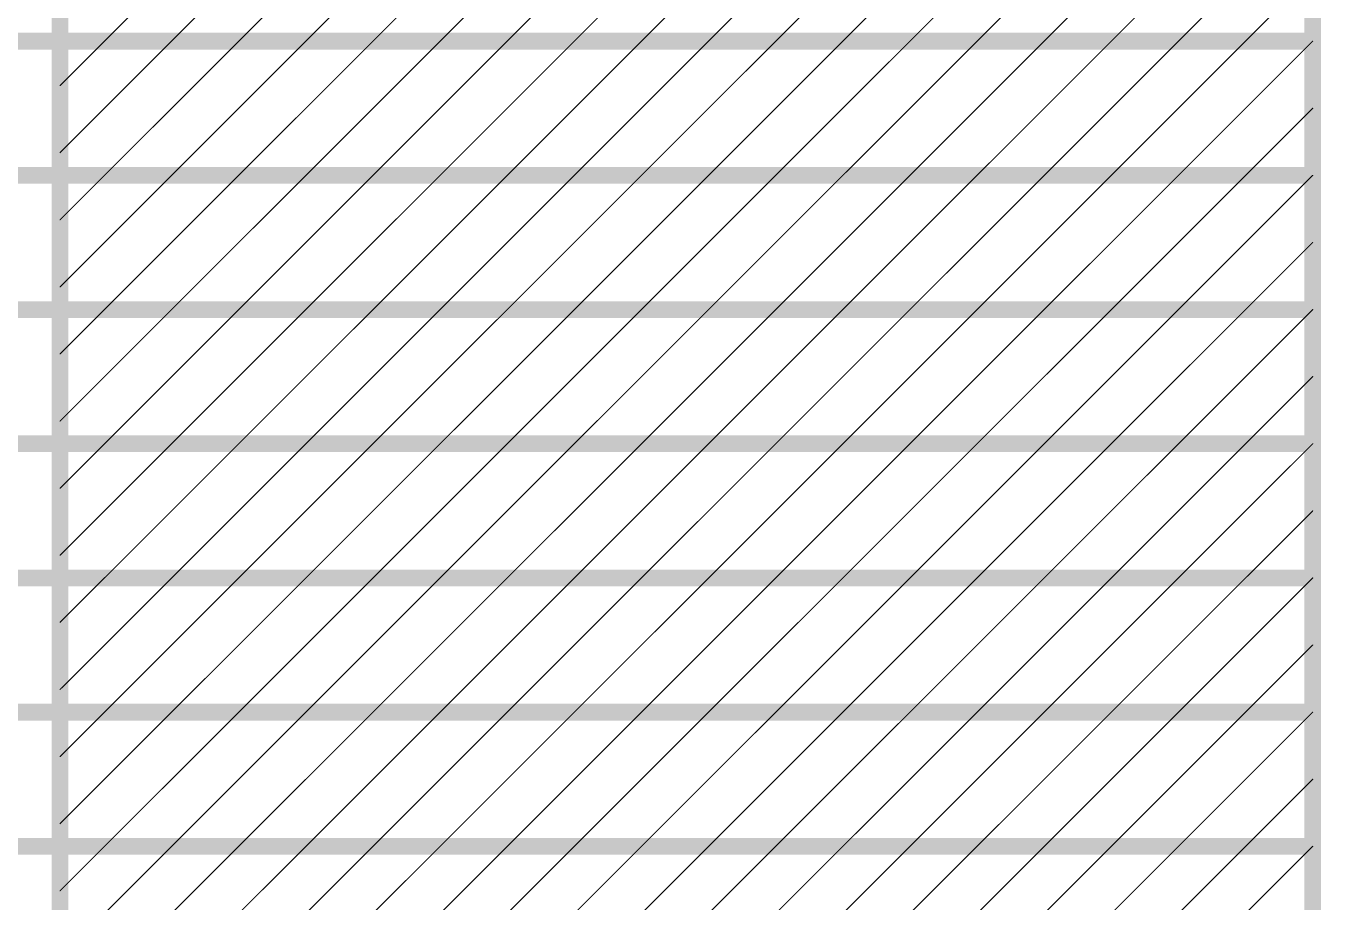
# Model space of a CAD drawing. Header units: inches. Extents: x -6 to 283, y -12 to 154.
# Drawn here: x 92.11 to 121.52, y 95.04 to 114.94 of the extents above; entities that cross this region are included whole.
import ezdxf

# ---------------------------------------------------------------- set-up
doc = ezdxf.new("R2010")
doc.units = ezdxf.units.IN
doc.layers.add('Dimensions', color=6, linetype='Continuous')

msp = doc.modelspace()

# ---------------------------------------------------------------- linework, layer by layer
at = {"layer": 'Dimensions'}
for points in [[(92.889, 74.974, 0.381, 0.381, 0), (92.889, 154.222, 0.381, 0.381, 0)], [(121.329, 74.974, 0.381, 0.381, 0), (121.329, 154.222, 0.381, 0.381, 0)], [(93.897, 114.598, 0.0254, 0.0254, 0), (96.945, 117.646, 0.0254, 0.0254, 0)], [(95.421, 114.598, 0.0254, 0.0254, 0), (98.469, 117.646, 0.0254, 0.0254, 0)], [(96.945, 114.598, 0.0254, 0.0254, 0), (99.993, 117.646, 0.0254, 0.0254, 0)], [(98.469, 114.598, 0.0254, 0.0254, 0), (101.517, 117.646, 0.0254, 0.0254, 0)], [(99.993, 114.598, 0.0254, 0.0254, 0), (103.041, 117.646, 0.0254, 0.0254, 0)], [(101.517, 114.598, 0.0254, 0.0254, 0), (104.565, 117.646, 0.0254, 0.0254, 0)], [(103.041, 114.598, 0.0254, 0.0254, 0), (106.089, 117.646, 0.0254, 0.0254, 0)], [(104.565, 114.598, 0.0254, 0.0254, 0), (107.613, 117.646, 0.0254, 0.0254, 0)], [(106.089, 114.598, 0.0254, 0.0254, 0), (109.137, 117.646, 0.0254, 0.0254, 0)], [(107.613, 114.598, 0.0254, 0.0254, 0), (110.661, 117.646, 0.0254, 0.0254, 0)], [(109.137, 114.598, 0.0254, 0.0254, 0), (112.185, 117.646, 0.0254, 0.0254, 0)], [(110.661, 114.598, 0.0254, 0.0254, 0), (113.709, 117.646, 0.0254, 0.0254, 0)], [(112.185, 114.598, 0.0254, 0.0254, 0), (115.233, 117.646, 0.0254, 0.0254, 0)], [(113.709, 114.598, 0.0254, 0.0254, 0), (116.757, 117.646, 0.0254, 0.0254, 0)], [(115.233, 114.598, 0.0254, 0.0254, 0), (118.281, 117.646, 0.0254, 0.0254, 0)], [(116.757, 114.598, 0.0254, 0.0254, 0), (119.805, 117.646, 0.0254, 0.0254, 0)], [(118.281, 114.598, 0.0254, 0.0254, 0), (121.329, 117.646, 0.0254, 0.0254, 0)], [(119.805, 114.598, 0.0254, 0.0254, 0), (121.329, 116.122, 0.0254, 0.0254, 0)], [(78.415, 114.598, 0.381, 0.381, 0), (92.889, 114.598, 0.381, 0.381, 0)], [(92.889, 114.598, 0.381, 0.381, 0), (121.329, 114.598, 0.381, 0.381, 0)], [(92.889, 112.066, 0.0254, 0.0254, 0), (95.421, 114.598, 0.0254, 0.0254, 0)], [(92.889, 113.59, 0.0254, 0.0254, 0), (93.897, 114.598, 0.0254, 0.0254, 0)], [(93.897, 111.55, 0.0254, 0.0254, 0), (96.945, 114.598, 0.0254, 0.0254, 0)], [(95.421, 111.55, 0.0254, 0.0254, 0), (98.469, 114.598, 0.0254, 0.0254, 0)], [(96.945, 111.55, 0.0254, 0.0254, 0), (99.993, 114.598, 0.0254, 0.0254, 0)], [(98.469, 111.55, 0.0254, 0.0254, 0), (101.517, 114.598, 0.0254, 0.0254, 0)], [(99.993, 111.55, 0.0254, 0.0254, 0), (103.041, 114.598, 0.0254, 0.0254, 0)], [(101.517, 111.55, 0.0254, 0.0254, 0), (104.565, 114.598, 0.0254, 0.0254, 0)], [(103.041, 111.55, 0.0254, 0.0254, 0), (106.089, 114.598, 0.0254, 0.0254, 0)], [(104.565, 111.55, 0.0254, 0.0254, 0), (107.613, 114.598, 0.0254, 0.0254, 0)], [(106.089, 111.55, 0.0254, 0.0254, 0), (109.137, 114.598, 0.0254, 0.0254, 0)], [(107.613, 111.55, 0.0254, 0.0254, 0), (110.661, 114.598, 0.0254, 0.0254, 0)], [(109.137, 111.55, 0.0254, 0.0254, 0), (112.185, 114.598, 0.0254, 0.0254, 0)], [(110.661, 111.55, 0.0254, 0.0254, 0), (113.709, 114.598, 0.0254, 0.0254, 0)], [(112.185, 111.55, 0.0254, 0.0254, 0), (115.233, 114.598, 0.0254, 0.0254, 0)], [(113.709, 111.55, 0.0254, 0.0254, 0), (116.757, 114.598, 0.0254, 0.0254, 0)], [(115.233, 111.55, 0.0254, 0.0254, 0), (118.281, 114.598, 0.0254, 0.0254, 0)], [(116.757, 111.55, 0.0254, 0.0254, 0), (119.805, 114.598, 0.0254, 0.0254, 0)], [(118.281, 111.55, 0.0254, 0.0254, 0), (121.329, 114.598, 0.0254, 0.0254, 0)], [(119.805, 111.55, 0.0254, 0.0254, 0), (121.329, 113.074, 0.0254, 0.0254, 0)], [(78.415, 111.55, 0.381, 0.381, 0), (92.889, 111.55, 0.381, 0.381, 0)], [(92.889, 111.55, 0.381, 0.381, 0), (121.329, 111.55, 0.381, 0.381, 0)], [(92.889, 109.018, 0.0254, 0.0254, 0), (95.421, 111.55, 0.0254, 0.0254, 0)], [(92.889, 110.542, 0.0254, 0.0254, 0), (93.897, 111.55, 0.0254, 0.0254, 0)], [(93.897, 108.502, 0.0254, 0.0254, 0), (96.945, 111.55, 0.0254, 0.0254, 0)], [(95.421, 108.502, 0.0254, 0.0254, 0), (98.469, 111.55, 0.0254, 0.0254, 0)], [(96.945, 108.502, 0.0254, 0.0254, 0), (99.993, 111.55, 0.0254, 0.0254, 0)], [(98.469, 108.502, 0.0254, 0.0254, 0), (101.517, 111.55, 0.0254, 0.0254, 0)], [(99.993, 108.502, 0.0254, 0.0254, 0), (103.041, 111.55, 0.0254, 0.0254, 0)], [(101.517, 108.502, 0.0254, 0.0254, 0), (104.565, 111.55, 0.0254, 0.0254, 0)], [(103.041, 108.502, 0.0254, 0.0254, 0), (106.089, 111.55, 0.0254, 0.0254, 0)], [(104.565, 108.502, 0.0254, 0.0254, 0), (107.613, 111.55, 0.0254, 0.0254, 0)], [(106.089, 108.502, 0.0254, 0.0254, 0), (109.137, 111.55, 0.0254, 0.0254, 0)], [(107.613, 108.502, 0.0254, 0.0254, 0), (110.661, 111.55, 0.0254, 0.0254, 0)], [(109.137, 108.502, 0.0254, 0.0254, 0), (112.185, 111.55, 0.0254, 0.0254, 0)], [(110.661, 108.502, 0.0254, 0.0254, 0), (113.709, 111.55, 0.0254, 0.0254, 0)], [(112.185, 108.502, 0.0254, 0.0254, 0), (115.233, 111.55, 0.0254, 0.0254, 0)], [(113.709, 108.502, 0.0254, 0.0254, 0), (116.757, 111.55, 0.0254, 0.0254, 0)], [(115.233, 108.502, 0.0254, 0.0254, 0), (118.281, 111.55, 0.0254, 0.0254, 0)], [(116.757, 108.502, 0.0254, 0.0254, 0), (119.805, 111.55, 0.0254, 0.0254, 0)], [(118.281, 108.502, 0.0254, 0.0254, 0), (121.329, 111.55, 0.0254, 0.0254, 0)], [(119.805, 108.502, 0.0254, 0.0254, 0), (121.329, 110.026, 0.0254, 0.0254, 0)], [(78.415, 108.502, 0.381, 0.381, 0), (92.889, 108.502, 0.381, 0.381, 0)], [(92.889, 108.502, 0.381, 0.381, 0), (121.329, 108.502, 0.381, 0.381, 0)], [(92.889, 105.97, 0.0254, 0.0254, 0), (95.421, 108.502, 0.0254, 0.0254, 0)], [(92.889, 107.494, 0.0254, 0.0254, 0), (93.897, 108.502, 0.0254, 0.0254, 0)], [(93.897, 105.454, 0.0254, 0.0254, 0), (96.945, 108.502, 0.0254, 0.0254, 0)], [(95.421, 105.454, 0.0254, 0.0254, 0), (98.469, 108.502, 0.0254, 0.0254, 0)], [(96.945, 105.454, 0.0254, 0.0254, 0), (99.993, 108.502, 0.0254, 0.0254, 0)], [(98.469, 105.454, 0.0254, 0.0254, 0), (101.517, 108.502, 0.0254, 0.0254, 0)], [(99.993, 105.454, 0.0254, 0.0254, 0), (103.041, 108.502, 0.0254, 0.0254, 0)], [(101.517, 105.454, 0.0254, 0.0254, 0), (104.565, 108.502, 0.0254, 0.0254, 0)], [(103.041, 105.454, 0.0254, 0.0254, 0), (106.089, 108.502, 0.0254, 0.0254, 0)], [(104.565, 105.454, 0.0254, 0.0254, 0), (107.613, 108.502, 0.0254, 0.0254, 0)], [(106.089, 105.454, 0.0254, 0.0254, 0), (109.137, 108.502, 0.0254, 0.0254, 0)], [(107.613, 105.454, 0.0254, 0.0254, 0), (110.661, 108.502, 0.0254, 0.0254, 0)], [(109.137, 105.454, 0.0254, 0.0254, 0), (112.185, 108.502, 0.0254, 0.0254, 0)], [(110.661, 105.454, 0.0254, 0.0254, 0), (113.709, 108.502, 0.0254, 0.0254, 0)], [(112.185, 105.454, 0.0254, 0.0254, 0), (115.233, 108.502, 0.0254, 0.0254, 0)], [(113.709, 105.454, 0.0254, 0.0254, 0), (116.757, 108.502, 0.0254, 0.0254, 0)], [(115.233, 105.454, 0.0254, 0.0254, 0), (118.281, 108.502, 0.0254, 0.0254, 0)], [(116.757, 105.454, 0.0254, 0.0254, 0), (119.805, 108.502, 0.0254, 0.0254, 0)], [(118.281, 105.454, 0.0254, 0.0254, 0), (121.329, 108.502, 0.0254, 0.0254, 0)], [(119.805, 105.454, 0.0254, 0.0254, 0), (121.329, 106.978, 0.0254, 0.0254, 0)], [(78.415, 105.454, 0.381, 0.381, 0), (92.889, 105.454, 0.381, 0.381, 0)], [(92.889, 105.454, 0.381, 0.381, 0), (121.329, 105.454, 0.381, 0.381, 0)], [(92.889, 102.922, 0.0254, 0.0254, 0), (95.421, 105.454, 0.0254, 0.0254, 0)], [(92.889, 104.446, 0.0254, 0.0254, 0), (93.897, 105.454, 0.0254, 0.0254, 0)], [(93.897, 102.406, 0.0254, 0.0254, 0), (96.945, 105.454, 0.0254, 0.0254, 0)], [(95.421, 102.406, 0.0254, 0.0254, 0), (98.469, 105.454, 0.0254, 0.0254, 0)], [(96.945, 102.406, 0.0254, 0.0254, 0), (99.993, 105.454, 0.0254, 0.0254, 0)], [(98.469, 102.406, 0.0254, 0.0254, 0), (101.517, 105.454, 0.0254, 0.0254, 0)], [(99.993, 102.406, 0.0254, 0.0254, 0), (103.041, 105.454, 0.0254, 0.0254, 0)], [(101.517, 102.406, 0.0254, 0.0254, 0), (104.565, 105.454, 0.0254, 0.0254, 0)], [(103.041, 102.406, 0.0254, 0.0254, 0), (106.089, 105.454, 0.0254, 0.0254, 0)], [(104.565, 102.406, 0.0254, 0.0254, 0), (107.613, 105.454, 0.0254, 0.0254, 0)], [(106.089, 102.406, 0.0254, 0.0254, 0), (109.137, 105.454, 0.0254, 0.0254, 0)], [(107.613, 102.406, 0.0254, 0.0254, 0), (110.661, 105.454, 0.0254, 0.0254, 0)], [(109.137, 102.406, 0.0254, 0.0254, 0), (112.185, 105.454, 0.0254, 0.0254, 0)], [(110.661, 102.406, 0.0254, 0.0254, 0), (113.709, 105.454, 0.0254, 0.0254, 0)], [(112.185, 102.406, 0.0254, 0.0254, 0), (115.233, 105.454, 0.0254, 0.0254, 0)], [(113.709, 102.406, 0.0254, 0.0254, 0), (116.757, 105.454, 0.0254, 0.0254, 0)], [(115.233, 102.406, 0.0254, 0.0254, 0), (118.281, 105.454, 0.0254, 0.0254, 0)], [(116.757, 102.406, 0.0254, 0.0254, 0), (119.805, 105.454, 0.0254, 0.0254, 0)], [(118.281, 102.406, 0.0254, 0.0254, 0), (121.329, 105.454, 0.0254, 0.0254, 0)], [(119.805, 102.406, 0.0254, 0.0254, 0), (121.329, 103.93, 0.0254, 0.0254, 0)], [(78.415, 102.406, 0.381, 0.381, 0), (92.889, 102.406, 0.381, 0.381, 0)], [(92.889, 102.406, 0.381, 0.381, 0), (121.329, 102.406, 0.381, 0.381, 0)], [(92.889, 99.874, 0.0254, 0.0254, 0), (95.421, 102.406, 0.0254, 0.0254, 0)], [(92.889, 101.398, 0.0254, 0.0254, 0), (93.897, 102.406, 0.0254, 0.0254, 0)], [(93.897, 99.358, 0.0254, 0.0254, 0), (96.945, 102.406, 0.0254, 0.0254, 0)], [(95.421, 99.358, 0.0254, 0.0254, 0), (98.469, 102.406, 0.0254, 0.0254, 0)], [(96.945, 99.358, 0.0254, 0.0254, 0), (99.993, 102.406, 0.0254, 0.0254, 0)], [(98.469, 99.358, 0.0254, 0.0254, 0), (101.517, 102.406, 0.0254, 0.0254, 0)], [(99.993, 99.358, 0.0254, 0.0254, 0), (103.041, 102.406, 0.0254, 0.0254, 0)], [(101.517, 99.358, 0.0254, 0.0254, 0), (104.565, 102.406, 0.0254, 0.0254, 0)], [(103.041, 99.358, 0.0254, 0.0254, 0), (106.089, 102.406, 0.0254, 0.0254, 0)], [(104.565, 99.358, 0.0254, 0.0254, 0), (107.613, 102.406, 0.0254, 0.0254, 0)], [(106.089, 99.358, 0.0254, 0.0254, 0), (109.137, 102.406, 0.0254, 0.0254, 0)], [(107.613, 99.358, 0.0254, 0.0254, 0), (110.661, 102.406, 0.0254, 0.0254, 0)], [(109.137, 99.358, 0.0254, 0.0254, 0), (112.185, 102.406, 0.0254, 0.0254, 0)], [(110.661, 99.358, 0.0254, 0.0254, 0), (113.709, 102.406, 0.0254, 0.0254, 0)], [(112.185, 99.358, 0.0254, 0.0254, 0), (115.233, 102.406, 0.0254, 0.0254, 0)], [(113.709, 99.358, 0.0254, 0.0254, 0), (116.757, 102.406, 0.0254, 0.0254, 0)], [(115.233, 99.358, 0.0254, 0.0254, 0), (118.281, 102.406, 0.0254, 0.0254, 0)], [(116.757, 99.358, 0.0254, 0.0254, 0), (119.805, 102.406, 0.0254, 0.0254, 0)], [(118.281, 99.358, 0.0254, 0.0254, 0), (121.329, 102.406, 0.0254, 0.0254, 0)], [(119.805, 99.358, 0.0254, 0.0254, 0), (121.329, 100.882, 0.0254, 0.0254, 0)], [(78.415, 99.358, 0.381, 0.381, 0), (92.889, 99.358, 0.381, 0.381, 0)], [(92.889, 99.358, 0.381, 0.381, 0), (121.329, 99.358, 0.381, 0.381, 0)], [(92.889, 96.826, 0.0254, 0.0254, 0), (95.421, 99.358, 0.0254, 0.0254, 0)], [(92.889, 98.35, 0.0254, 0.0254, 0), (93.897, 99.358, 0.0254, 0.0254, 0)], [(93.897, 96.31, 0.0254, 0.0254, 0), (96.945, 99.358, 0.0254, 0.0254, 0)], [(95.421, 96.31, 0.0254, 0.0254, 0), (98.469, 99.358, 0.0254, 0.0254, 0)], [(96.945, 96.31, 0.0254, 0.0254, 0), (99.993, 99.358, 0.0254, 0.0254, 0)], [(98.469, 96.31, 0.0254, 0.0254, 0), (101.517, 99.358, 0.0254, 0.0254, 0)], [(99.993, 96.31, 0.0254, 0.0254, 0), (103.041, 99.358, 0.0254, 0.0254, 0)], [(101.517, 96.31, 0.0254, 0.0254, 0), (104.565, 99.358, 0.0254, 0.0254, 0)], [(103.041, 96.31, 0.0254, 0.0254, 0), (106.089, 99.358, 0.0254, 0.0254, 0)], [(104.565, 96.31, 0.0254, 0.0254, 0), (107.613, 99.358, 0.0254, 0.0254, 0)], [(106.089, 96.31, 0.0254, 0.0254, 0), (109.137, 99.358, 0.0254, 0.0254, 0)], [(107.613, 96.31, 0.0254, 0.0254, 0), (110.661, 99.358, 0.0254, 0.0254, 0)], [(109.137, 96.31, 0.0254, 0.0254, 0), (112.185, 99.358, 0.0254, 0.0254, 0)], [(110.661, 96.31, 0.0254, 0.0254, 0), (113.709, 99.358, 0.0254, 0.0254, 0)], [(112.185, 96.31, 0.0254, 0.0254, 0), (115.233, 99.358, 0.0254, 0.0254, 0)], [(113.709, 96.31, 0.0254, 0.0254, 0), (116.757, 99.358, 0.0254, 0.0254, 0)], [(115.233, 96.31, 0.0254, 0.0254, 0), (118.281, 99.358, 0.0254, 0.0254, 0)], [(116.757, 96.31, 0.0254, 0.0254, 0), (119.805, 99.358, 0.0254, 0.0254, 0)], [(118.281, 96.31, 0.0254, 0.0254, 0), (121.329, 99.358, 0.0254, 0.0254, 0)], [(119.805, 96.31, 0.0254, 0.0254, 0), (121.329, 97.834, 0.0254, 0.0254, 0)], [(78.415, 96.31, 0.381, 0.381, 0), (92.889, 96.31, 0.381, 0.381, 0)], [(92.889, 96.31, 0.381, 0.381, 0), (121.329, 96.31, 0.381, 0.381, 0)], [(92.889, 93.778, 0.0254, 0.0254, 0), (95.421, 96.31, 0.0254, 0.0254, 0)], [(92.889, 95.302, 0.0254, 0.0254, 0), (93.897, 96.31, 0.0254, 0.0254, 0)], [(93.897, 93.262, 0.0254, 0.0254, 0), (96.945, 96.31, 0.0254, 0.0254, 0)], [(95.421, 93.262, 0.0254, 0.0254, 0), (98.469, 96.31, 0.0254, 0.0254, 0)], [(96.945, 93.262, 0.0254, 0.0254, 0), (99.993, 96.31, 0.0254, 0.0254, 0)], [(98.469, 93.262, 0.0254, 0.0254, 0), (101.517, 96.31, 0.0254, 0.0254, 0)], [(99.993, 93.262, 0.0254, 0.0254, 0), (103.041, 96.31, 0.0254, 0.0254, 0)], [(101.517, 93.262, 0.0254, 0.0254, 0), (104.565, 96.31, 0.0254, 0.0254, 0)], [(103.041, 93.262, 0.0254, 0.0254, 0), (106.089, 96.31, 0.0254, 0.0254, 0)], [(104.565, 93.262, 0.0254, 0.0254, 0), (107.613, 96.31, 0.0254, 0.0254, 0)], [(106.089, 93.262, 0.0254, 0.0254, 0), (109.137, 96.31, 0.0254, 0.0254, 0)], [(107.613, 93.262, 0.0254, 0.0254, 0), (110.661, 96.31, 0.0254, 0.0254, 0)], [(109.137, 93.262, 0.0254, 0.0254, 0), (112.185, 96.31, 0.0254, 0.0254, 0)], [(110.661, 93.262, 0.0254, 0.0254, 0), (113.709, 96.31, 0.0254, 0.0254, 0)], [(112.185, 93.262, 0.0254, 0.0254, 0), (115.233, 96.31, 0.0254, 0.0254, 0)], [(113.709, 93.262, 0.0254, 0.0254, 0), (116.757, 96.31, 0.0254, 0.0254, 0)], [(115.233, 93.262, 0.0254, 0.0254, 0), (118.281, 96.31, 0.0254, 0.0254, 0)], [(116.757, 93.262, 0.0254, 0.0254, 0), (119.805, 96.31, 0.0254, 0.0254, 0)], [(118.281, 93.262, 0.0254, 0.0254, 0), (121.329, 96.31, 0.0254, 0.0254, 0)]]:
    msp.add_lwpolyline(points, format="xyseb", dxfattribs=at)
for points in [[(92.794, 114.598, 0.191, 0.191, 1), (92.984, 114.598, 0.191, 0.191, 1)], [(92.794, 114.598, 0.191, 0.191, 1), (92.984, 114.598, 0.191, 0.191, 1)], [(121.234, 114.598, 0.191, 0.191, 1), (121.424, 114.598, 0.191, 0.191, 1)], [(93.891, 114.598, 0.0127, 0.0127, 1), (93.903, 114.598, 0.0127, 0.0127, 1)], [(93.891, 114.598, 0.0127, 0.0127, 1), (93.903, 114.598, 0.0127, 0.0127, 1)], [(95.415, 114.598, 0.0127, 0.0127, 1), (95.427, 114.598, 0.0127, 0.0127, 1)], [(95.415, 114.598, 0.0127, 0.0127, 1), (95.427, 114.598, 0.0127, 0.0127, 1)], [(96.939, 114.598, 0.0127, 0.0127, 1), (96.951, 114.598, 0.0127, 0.0127, 1)], [(96.939, 114.598, 0.0127, 0.0127, 1), (96.951, 114.598, 0.0127, 0.0127, 1)], [(98.463, 114.598, 0.0127, 0.0127, 1), (98.475, 114.598, 0.0127, 0.0127, 1)], [(98.463, 114.598, 0.0127, 0.0127, 1), (98.475, 114.598, 0.0127, 0.0127, 1)], [(99.987, 114.598, 0.0127, 0.0127, 1), (99.999, 114.598, 0.0127, 0.0127, 1)], [(99.987, 114.598, 0.0127, 0.0127, 1), (99.999, 114.598, 0.0127, 0.0127, 1)], [(101.511, 114.598, 0.0127, 0.0127, 1), (101.523, 114.598, 0.0127, 0.0127, 1)], [(101.511, 114.598, 0.0127, 0.0127, 1), (101.523, 114.598, 0.0127, 0.0127, 1)], [(103.035, 114.598, 0.0127, 0.0127, 1), (103.047, 114.598, 0.0127, 0.0127, 1)], [(103.035, 114.598, 0.0127, 0.0127, 1), (103.047, 114.598, 0.0127, 0.0127, 1)], [(104.559, 114.598, 0.0127, 0.0127, 1), (104.571, 114.598, 0.0127, 0.0127, 1)], [(104.559, 114.598, 0.0127, 0.0127, 1), (104.571, 114.598, 0.0127, 0.0127, 1)], [(106.083, 114.598, 0.0127, 0.0127, 1), (106.095, 114.598, 0.0127, 0.0127, 1)], [(106.083, 114.598, 0.0127, 0.0127, 1), (106.095, 114.598, 0.0127, 0.0127, 1)], [(107.607, 114.598, 0.0127, 0.0127, 1), (107.619, 114.598, 0.0127, 0.0127, 1)], [(107.607, 114.598, 0.0127, 0.0127, 1), (107.619, 114.598, 0.0127, 0.0127, 1)], [(109.131, 114.598, 0.0127, 0.0127, 1), (109.143, 114.598, 0.0127, 0.0127, 1)], [(109.131, 114.598, 0.0127, 0.0127, 1), (109.143, 114.598, 0.0127, 0.0127, 1)], [(110.655, 114.598, 0.0127, 0.0127, 1), (110.667, 114.598, 0.0127, 0.0127, 1)], [(110.655, 114.598, 0.0127, 0.0127, 1), (110.667, 114.598, 0.0127, 0.0127, 1)], [(112.179, 114.598, 0.0127, 0.0127, 1), (112.191, 114.598, 0.0127, 0.0127, 1)], [(112.179, 114.598, 0.0127, 0.0127, 1), (112.191, 114.598, 0.0127, 0.0127, 1)], [(113.703, 114.598, 0.0127, 0.0127, 1), (113.715, 114.598, 0.0127, 0.0127, 1)], [(113.703, 114.598, 0.0127, 0.0127, 1), (113.715, 114.598, 0.0127, 0.0127, 1)], [(115.227, 114.598, 0.0127, 0.0127, 1), (115.239, 114.598, 0.0127, 0.0127, 1)], [(115.227, 114.598, 0.0127, 0.0127, 1), (115.239, 114.598, 0.0127, 0.0127, 1)], [(116.751, 114.598, 0.0127, 0.0127, 1), (116.763, 114.598, 0.0127, 0.0127, 1)], [(116.751, 114.598, 0.0127, 0.0127, 1), (116.763, 114.598, 0.0127, 0.0127, 1)], [(118.275, 114.598, 0.0127, 0.0127, 1), (118.287, 114.598, 0.0127, 0.0127, 1)], [(118.275, 114.598, 0.0127, 0.0127, 1), (118.287, 114.598, 0.0127, 0.0127, 1)], [(119.799, 114.598, 0.0127, 0.0127, 1), (119.811, 114.598, 0.0127, 0.0127, 1)], [(119.799, 114.598, 0.0127, 0.0127, 1), (119.811, 114.598, 0.0127, 0.0127, 1)], [(121.323, 114.598, 0.0127, 0.0127, 1), (121.335, 114.598, 0.0127, 0.0127, 1)], [(92.883, 113.59, 0.0127, 0.0127, 1), (92.895, 113.59, 0.0127, 0.0127, 1)], [(121.323, 113.074, 0.0127, 0.0127, 1), (121.335, 113.074, 0.0127, 0.0127, 1)], [(92.883, 112.066, 0.0127, 0.0127, 1), (92.895, 112.066, 0.0127, 0.0127, 1)], [(92.794, 111.55, 0.191, 0.191, 1), (92.984, 111.55, 0.191, 0.191, 1)], [(92.794, 111.55, 0.191, 0.191, 1), (92.984, 111.55, 0.191, 0.191, 1)], [(93.891, 111.55, 0.0127, 0.0127, 1), (93.903, 111.55, 0.0127, 0.0127, 1)], [(93.891, 111.55, 0.0127, 0.0127, 1), (93.903, 111.55, 0.0127, 0.0127, 1)], [(95.415, 111.55, 0.0127, 0.0127, 1), (95.427, 111.55, 0.0127, 0.0127, 1)], [(95.415, 111.55, 0.0127, 0.0127, 1), (95.427, 111.55, 0.0127, 0.0127, 1)], [(96.939, 111.55, 0.0127, 0.0127, 1), (96.951, 111.55, 0.0127, 0.0127, 1)], [(96.939, 111.55, 0.0127, 0.0127, 1), (96.951, 111.55, 0.0127, 0.0127, 1)], [(98.463, 111.55, 0.0127, 0.0127, 1), (98.475, 111.55, 0.0127, 0.0127, 1)], [(98.463, 111.55, 0.0127, 0.0127, 1), (98.475, 111.55, 0.0127, 0.0127, 1)], [(99.987, 111.55, 0.0127, 0.0127, 1), (99.999, 111.55, 0.0127, 0.0127, 1)], [(99.987, 111.55, 0.0127, 0.0127, 1), (99.999, 111.55, 0.0127, 0.0127, 1)], [(101.511, 111.55, 0.0127, 0.0127, 1), (101.523, 111.55, 0.0127, 0.0127, 1)], [(101.511, 111.55, 0.0127, 0.0127, 1), (101.523, 111.55, 0.0127, 0.0127, 1)], [(103.035, 111.55, 0.0127, 0.0127, 1), (103.047, 111.55, 0.0127, 0.0127, 1)], [(103.035, 111.55, 0.0127, 0.0127, 1), (103.047, 111.55, 0.0127, 0.0127, 1)], [(104.559, 111.55, 0.0127, 0.0127, 1), (104.571, 111.55, 0.0127, 0.0127, 1)], [(104.559, 111.55, 0.0127, 0.0127, 1), (104.571, 111.55, 0.0127, 0.0127, 1)], [(106.083, 111.55, 0.0127, 0.0127, 1), (106.095, 111.55, 0.0127, 0.0127, 1)], [(106.083, 111.55, 0.0127, 0.0127, 1), (106.095, 111.55, 0.0127, 0.0127, 1)], [(107.607, 111.55, 0.0127, 0.0127, 1), (107.619, 111.55, 0.0127, 0.0127, 1)], [(107.607, 111.55, 0.0127, 0.0127, 1), (107.619, 111.55, 0.0127, 0.0127, 1)], [(109.131, 111.55, 0.0127, 0.0127, 1), (109.143, 111.55, 0.0127, 0.0127, 1)], [(109.131, 111.55, 0.0127, 0.0127, 1), (109.143, 111.55, 0.0127, 0.0127, 1)], [(110.655, 111.55, 0.0127, 0.0127, 1), (110.667, 111.55, 0.0127, 0.0127, 1)], [(110.655, 111.55, 0.0127, 0.0127, 1), (110.667, 111.55, 0.0127, 0.0127, 1)], [(112.179, 111.55, 0.0127, 0.0127, 1), (112.191, 111.55, 0.0127, 0.0127, 1)], [(112.179, 111.55, 0.0127, 0.0127, 1), (112.191, 111.55, 0.0127, 0.0127, 1)], [(113.703, 111.55, 0.0127, 0.0127, 1), (113.715, 111.55, 0.0127, 0.0127, 1)], [(113.703, 111.55, 0.0127, 0.0127, 1), (113.715, 111.55, 0.0127, 0.0127, 1)], [(115.227, 111.55, 0.0127, 0.0127, 1), (115.239, 111.55, 0.0127, 0.0127, 1)], [(115.227, 111.55, 0.0127, 0.0127, 1), (115.239, 111.55, 0.0127, 0.0127, 1)], [(116.751, 111.55, 0.0127, 0.0127, 1), (116.763, 111.55, 0.0127, 0.0127, 1)], [(116.751, 111.55, 0.0127, 0.0127, 1), (116.763, 111.55, 0.0127, 0.0127, 1)], [(118.275, 111.55, 0.0127, 0.0127, 1), (118.287, 111.55, 0.0127, 0.0127, 1)], [(118.275, 111.55, 0.0127, 0.0127, 1), (118.287, 111.55, 0.0127, 0.0127, 1)], [(119.799, 111.55, 0.0127, 0.0127, 1), (119.811, 111.55, 0.0127, 0.0127, 1)], [(119.799, 111.55, 0.0127, 0.0127, 1), (119.811, 111.55, 0.0127, 0.0127, 1)], [(121.234, 111.55, 0.191, 0.191, 1), (121.424, 111.55, 0.191, 0.191, 1)], [(121.323, 111.55, 0.0127, 0.0127, 1), (121.335, 111.55, 0.0127, 0.0127, 1)], [(92.883, 110.542, 0.0127, 0.0127, 1), (92.895, 110.542, 0.0127, 0.0127, 1)], [(121.323, 110.026, 0.0127, 0.0127, 1), (121.335, 110.026, 0.0127, 0.0127, 1)], [(92.883, 109.018, 0.0127, 0.0127, 1), (92.895, 109.018, 0.0127, 0.0127, 1)], [(92.794, 108.502, 0.191, 0.191, 1), (92.984, 108.502, 0.191, 0.191, 1)], [(92.794, 108.502, 0.191, 0.191, 1), (92.984, 108.502, 0.191, 0.191, 1)], [(93.891, 108.502, 0.0127, 0.0127, 1), (93.903, 108.502, 0.0127, 0.0127, 1)], [(93.891, 108.502, 0.0127, 0.0127, 1), (93.903, 108.502, 0.0127, 0.0127, 1)], [(95.415, 108.502, 0.0127, 0.0127, 1), (95.427, 108.502, 0.0127, 0.0127, 1)], [(95.415, 108.502, 0.0127, 0.0127, 1), (95.427, 108.502, 0.0127, 0.0127, 1)], [(96.939, 108.502, 0.0127, 0.0127, 1), (96.951, 108.502, 0.0127, 0.0127, 1)], [(96.939, 108.502, 0.0127, 0.0127, 1), (96.951, 108.502, 0.0127, 0.0127, 1)], [(98.463, 108.502, 0.0127, 0.0127, 1), (98.475, 108.502, 0.0127, 0.0127, 1)], [(98.463, 108.502, 0.0127, 0.0127, 1), (98.475, 108.502, 0.0127, 0.0127, 1)], [(99.987, 108.502, 0.0127, 0.0127, 1), (99.999, 108.502, 0.0127, 0.0127, 1)], [(99.987, 108.502, 0.0127, 0.0127, 1), (99.999, 108.502, 0.0127, 0.0127, 1)], [(101.511, 108.502, 0.0127, 0.0127, 1), (101.523, 108.502, 0.0127, 0.0127, 1)], [(101.511, 108.502, 0.0127, 0.0127, 1), (101.523, 108.502, 0.0127, 0.0127, 1)], [(103.035, 108.502, 0.0127, 0.0127, 1), (103.047, 108.502, 0.0127, 0.0127, 1)], [(103.035, 108.502, 0.0127, 0.0127, 1), (103.047, 108.502, 0.0127, 0.0127, 1)], [(104.559, 108.502, 0.0127, 0.0127, 1), (104.571, 108.502, 0.0127, 0.0127, 1)], [(104.559, 108.502, 0.0127, 0.0127, 1), (104.571, 108.502, 0.0127, 0.0127, 1)], [(106.083, 108.502, 0.0127, 0.0127, 1), (106.095, 108.502, 0.0127, 0.0127, 1)], [(106.083, 108.502, 0.0127, 0.0127, 1), (106.095, 108.502, 0.0127, 0.0127, 1)], [(107.607, 108.502, 0.0127, 0.0127, 1), (107.619, 108.502, 0.0127, 0.0127, 1)], [(107.607, 108.502, 0.0127, 0.0127, 1), (107.619, 108.502, 0.0127, 0.0127, 1)], [(109.131, 108.502, 0.0127, 0.0127, 1), (109.143, 108.502, 0.0127, 0.0127, 1)], [(109.131, 108.502, 0.0127, 0.0127, 1), (109.143, 108.502, 0.0127, 0.0127, 1)], [(110.655, 108.502, 0.0127, 0.0127, 1), (110.667, 108.502, 0.0127, 0.0127, 1)], [(110.655, 108.502, 0.0127, 0.0127, 1), (110.667, 108.502, 0.0127, 0.0127, 1)], [(112.179, 108.502, 0.0127, 0.0127, 1), (112.191, 108.502, 0.0127, 0.0127, 1)], [(112.179, 108.502, 0.0127, 0.0127, 1), (112.191, 108.502, 0.0127, 0.0127, 1)], [(113.703, 108.502, 0.0127, 0.0127, 1), (113.715, 108.502, 0.0127, 0.0127, 1)], [(113.703, 108.502, 0.0127, 0.0127, 1), (113.715, 108.502, 0.0127, 0.0127, 1)], [(115.227, 108.502, 0.0127, 0.0127, 1), (115.239, 108.502, 0.0127, 0.0127, 1)], [(115.227, 108.502, 0.0127, 0.0127, 1), (115.239, 108.502, 0.0127, 0.0127, 1)], [(116.751, 108.502, 0.0127, 0.0127, 1), (116.763, 108.502, 0.0127, 0.0127, 1)], [(116.751, 108.502, 0.0127, 0.0127, 1), (116.763, 108.502, 0.0127, 0.0127, 1)], [(118.275, 108.502, 0.0127, 0.0127, 1), (118.287, 108.502, 0.0127, 0.0127, 1)], [(118.275, 108.502, 0.0127, 0.0127, 1), (118.287, 108.502, 0.0127, 0.0127, 1)], [(119.799, 108.502, 0.0127, 0.0127, 1), (119.811, 108.502, 0.0127, 0.0127, 1)], [(119.799, 108.502, 0.0127, 0.0127, 1), (119.811, 108.502, 0.0127, 0.0127, 1)], [(121.234, 108.502, 0.191, 0.191, 1), (121.424, 108.502, 0.191, 0.191, 1)], [(121.323, 108.502, 0.0127, 0.0127, 1), (121.335, 108.502, 0.0127, 0.0127, 1)], [(92.883, 107.494, 0.0127, 0.0127, 1), (92.895, 107.494, 0.0127, 0.0127, 1)], [(121.323, 106.978, 0.0127, 0.0127, 1), (121.335, 106.978, 0.0127, 0.0127, 1)], [(92.883, 105.97, 0.0127, 0.0127, 1), (92.895, 105.97, 0.0127, 0.0127, 1)], [(92.794, 105.454, 0.191, 0.191, 1), (92.984, 105.454, 0.191, 0.191, 1)], [(92.794, 105.454, 0.191, 0.191, 1), (92.984, 105.454, 0.191, 0.191, 1)], [(121.234, 105.454, 0.191, 0.191, 1), (121.424, 105.454, 0.191, 0.191, 1)], [(93.891, 105.454, 0.0127, 0.0127, 1), (93.903, 105.454, 0.0127, 0.0127, 1)], [(93.891, 105.454, 0.0127, 0.0127, 1), (93.903, 105.454, 0.0127, 0.0127, 1)], [(95.415, 105.454, 0.0127, 0.0127, 1), (95.427, 105.454, 0.0127, 0.0127, 1)], [(95.415, 105.454, 0.0127, 0.0127, 1), (95.427, 105.454, 0.0127, 0.0127, 1)], [(96.939, 105.454, 0.0127, 0.0127, 1), (96.951, 105.454, 0.0127, 0.0127, 1)], [(96.939, 105.454, 0.0127, 0.0127, 1), (96.951, 105.454, 0.0127, 0.0127, 1)], [(98.463, 105.454, 0.0127, 0.0127, 1), (98.475, 105.454, 0.0127, 0.0127, 1)], [(98.463, 105.454, 0.0127, 0.0127, 1), (98.475, 105.454, 0.0127, 0.0127, 1)], [(99.987, 105.454, 0.0127, 0.0127, 1), (99.999, 105.454, 0.0127, 0.0127, 1)], [(99.987, 105.454, 0.0127, 0.0127, 1), (99.999, 105.454, 0.0127, 0.0127, 1)], [(101.511, 105.454, 0.0127, 0.0127, 1), (101.523, 105.454, 0.0127, 0.0127, 1)], [(101.511, 105.454, 0.0127, 0.0127, 1), (101.523, 105.454, 0.0127, 0.0127, 1)], [(103.035, 105.454, 0.0127, 0.0127, 1), (103.047, 105.454, 0.0127, 0.0127, 1)], [(103.035, 105.454, 0.0127, 0.0127, 1), (103.047, 105.454, 0.0127, 0.0127, 1)], [(104.559, 105.454, 0.0127, 0.0127, 1), (104.571, 105.454, 0.0127, 0.0127, 1)], [(104.559, 105.454, 0.0127, 0.0127, 1), (104.571, 105.454, 0.0127, 0.0127, 1)], [(106.083, 105.454, 0.0127, 0.0127, 1), (106.095, 105.454, 0.0127, 0.0127, 1)], [(106.083, 105.454, 0.0127, 0.0127, 1), (106.095, 105.454, 0.0127, 0.0127, 1)], [(107.607, 105.454, 0.0127, 0.0127, 1), (107.619, 105.454, 0.0127, 0.0127, 1)], [(107.607, 105.454, 0.0127, 0.0127, 1), (107.619, 105.454, 0.0127, 0.0127, 1)], [(109.131, 105.454, 0.0127, 0.0127, 1), (109.143, 105.454, 0.0127, 0.0127, 1)], [(109.131, 105.454, 0.0127, 0.0127, 1), (109.143, 105.454, 0.0127, 0.0127, 1)], [(110.655, 105.454, 0.0127, 0.0127, 1), (110.667, 105.454, 0.0127, 0.0127, 1)], [(110.655, 105.454, 0.0127, 0.0127, 1), (110.667, 105.454, 0.0127, 0.0127, 1)], [(112.179, 105.454, 0.0127, 0.0127, 1), (112.191, 105.454, 0.0127, 0.0127, 1)], [(112.179, 105.454, 0.0127, 0.0127, 1), (112.191, 105.454, 0.0127, 0.0127, 1)], [(113.703, 105.454, 0.0127, 0.0127, 1), (113.715, 105.454, 0.0127, 0.0127, 1)], [(113.703, 105.454, 0.0127, 0.0127, 1), (113.715, 105.454, 0.0127, 0.0127, 1)], [(115.227, 105.454, 0.0127, 0.0127, 1), (115.239, 105.454, 0.0127, 0.0127, 1)], [(115.227, 105.454, 0.0127, 0.0127, 1), (115.239, 105.454, 0.0127, 0.0127, 1)], [(116.751, 105.454, 0.0127, 0.0127, 1), (116.763, 105.454, 0.0127, 0.0127, 1)], [(116.751, 105.454, 0.0127, 0.0127, 1), (116.763, 105.454, 0.0127, 0.0127, 1)], [(118.275, 105.454, 0.0127, 0.0127, 1), (118.287, 105.454, 0.0127, 0.0127, 1)], [(118.275, 105.454, 0.0127, 0.0127, 1), (118.287, 105.454, 0.0127, 0.0127, 1)], [(119.799, 105.454, 0.0127, 0.0127, 1), (119.811, 105.454, 0.0127, 0.0127, 1)], [(119.799, 105.454, 0.0127, 0.0127, 1), (119.811, 105.454, 0.0127, 0.0127, 1)], [(121.323, 105.454, 0.0127, 0.0127, 1), (121.335, 105.454, 0.0127, 0.0127, 1)], [(92.883, 104.446, 0.0127, 0.0127, 1), (92.895, 104.446, 0.0127, 0.0127, 1)], [(121.323, 103.93, 0.0127, 0.0127, 1), (121.335, 103.93, 0.0127, 0.0127, 1)], [(92.883, 102.922, 0.0127, 0.0127, 1), (92.895, 102.922, 0.0127, 0.0127, 1)], [(92.794, 102.406, 0.191, 0.191, 1), (92.984, 102.406, 0.191, 0.191, 1)], [(92.794, 102.406, 0.191, 0.191, 1), (92.984, 102.406, 0.191, 0.191, 1)], [(93.891, 102.406, 0.0127, 0.0127, 1), (93.903, 102.406, 0.0127, 0.0127, 1)], [(93.891, 102.406, 0.0127, 0.0127, 1), (93.903, 102.406, 0.0127, 0.0127, 1)], [(95.415, 102.406, 0.0127, 0.0127, 1), (95.427, 102.406, 0.0127, 0.0127, 1)], [(95.415, 102.406, 0.0127, 0.0127, 1), (95.427, 102.406, 0.0127, 0.0127, 1)], [(96.939, 102.406, 0.0127, 0.0127, 1), (96.951, 102.406, 0.0127, 0.0127, 1)], [(96.939, 102.406, 0.0127, 0.0127, 1), (96.951, 102.406, 0.0127, 0.0127, 1)], [(98.463, 102.406, 0.0127, 0.0127, 1), (98.475, 102.406, 0.0127, 0.0127, 1)], [(98.463, 102.406, 0.0127, 0.0127, 1), (98.475, 102.406, 0.0127, 0.0127, 1)], [(99.987, 102.406, 0.0127, 0.0127, 1), (99.999, 102.406, 0.0127, 0.0127, 1)], [(99.987, 102.406, 0.0127, 0.0127, 1), (99.999, 102.406, 0.0127, 0.0127, 1)], [(101.511, 102.406, 0.0127, 0.0127, 1), (101.523, 102.406, 0.0127, 0.0127, 1)], [(101.511, 102.406, 0.0127, 0.0127, 1), (101.523, 102.406, 0.0127, 0.0127, 1)], [(103.035, 102.406, 0.0127, 0.0127, 1), (103.047, 102.406, 0.0127, 0.0127, 1)], [(103.035, 102.406, 0.0127, 0.0127, 1), (103.047, 102.406, 0.0127, 0.0127, 1)], [(104.559, 102.406, 0.0127, 0.0127, 1), (104.571, 102.406, 0.0127, 0.0127, 1)], [(104.559, 102.406, 0.0127, 0.0127, 1), (104.571, 102.406, 0.0127, 0.0127, 1)], [(106.083, 102.406, 0.0127, 0.0127, 1), (106.095, 102.406, 0.0127, 0.0127, 1)], [(106.083, 102.406, 0.0127, 0.0127, 1), (106.095, 102.406, 0.0127, 0.0127, 1)], [(107.607, 102.406, 0.0127, 0.0127, 1), (107.619, 102.406, 0.0127, 0.0127, 1)], [(107.607, 102.406, 0.0127, 0.0127, 1), (107.619, 102.406, 0.0127, 0.0127, 1)], [(109.131, 102.406, 0.0127, 0.0127, 1), (109.143, 102.406, 0.0127, 0.0127, 1)], [(109.131, 102.406, 0.0127, 0.0127, 1), (109.143, 102.406, 0.0127, 0.0127, 1)], [(110.655, 102.406, 0.0127, 0.0127, 1), (110.667, 102.406, 0.0127, 0.0127, 1)], [(110.655, 102.406, 0.0127, 0.0127, 1), (110.667, 102.406, 0.0127, 0.0127, 1)], [(112.179, 102.406, 0.0127, 0.0127, 1), (112.191, 102.406, 0.0127, 0.0127, 1)], [(112.179, 102.406, 0.0127, 0.0127, 1), (112.191, 102.406, 0.0127, 0.0127, 1)], [(113.703, 102.406, 0.0127, 0.0127, 1), (113.715, 102.406, 0.0127, 0.0127, 1)], [(113.703, 102.406, 0.0127, 0.0127, 1), (113.715, 102.406, 0.0127, 0.0127, 1)], [(115.227, 102.406, 0.0127, 0.0127, 1), (115.239, 102.406, 0.0127, 0.0127, 1)], [(115.227, 102.406, 0.0127, 0.0127, 1), (115.239, 102.406, 0.0127, 0.0127, 1)], [(116.751, 102.406, 0.0127, 0.0127, 1), (116.763, 102.406, 0.0127, 0.0127, 1)], [(116.751, 102.406, 0.0127, 0.0127, 1), (116.763, 102.406, 0.0127, 0.0127, 1)], [(118.275, 102.406, 0.0127, 0.0127, 1), (118.287, 102.406, 0.0127, 0.0127, 1)], [(118.275, 102.406, 0.0127, 0.0127, 1), (118.287, 102.406, 0.0127, 0.0127, 1)], [(119.799, 102.406, 0.0127, 0.0127, 1), (119.811, 102.406, 0.0127, 0.0127, 1)], [(119.799, 102.406, 0.0127, 0.0127, 1), (119.811, 102.406, 0.0127, 0.0127, 1)], [(121.234, 102.406, 0.191, 0.191, 1), (121.424, 102.406, 0.191, 0.191, 1)], [(121.323, 102.406, 0.0127, 0.0127, 1), (121.335, 102.406, 0.0127, 0.0127, 1)], [(92.883, 101.398, 0.0127, 0.0127, 1), (92.895, 101.398, 0.0127, 0.0127, 1)], [(121.323, 100.882, 0.0127, 0.0127, 1), (121.335, 100.882, 0.0127, 0.0127, 1)], [(92.883, 99.874, 0.0127, 0.0127, 1), (92.895, 99.874, 0.0127, 0.0127, 1)], [(92.794, 99.358, 0.191, 0.191, 1), (92.984, 99.358, 0.191, 0.191, 1)], [(92.794, 99.358, 0.191, 0.191, 1), (92.984, 99.358, 0.191, 0.191, 1)], [(121.234, 99.358, 0.191, 0.191, 1), (121.424, 99.358, 0.191, 0.191, 1)], [(93.891, 99.358, 0.0127, 0.0127, 1), (93.903, 99.358, 0.0127, 0.0127, 1)], [(93.891, 99.358, 0.0127, 0.0127, 1), (93.903, 99.358, 0.0127, 0.0127, 1)], [(95.415, 99.358, 0.0127, 0.0127, 1), (95.427, 99.358, 0.0127, 0.0127, 1)], [(95.415, 99.358, 0.0127, 0.0127, 1), (95.427, 99.358, 0.0127, 0.0127, 1)], [(96.939, 99.358, 0.0127, 0.0127, 1), (96.951, 99.358, 0.0127, 0.0127, 1)], [(96.939, 99.358, 0.0127, 0.0127, 1), (96.951, 99.358, 0.0127, 0.0127, 1)], [(98.463, 99.358, 0.0127, 0.0127, 1), (98.475, 99.358, 0.0127, 0.0127, 1)], [(98.463, 99.358, 0.0127, 0.0127, 1), (98.475, 99.358, 0.0127, 0.0127, 1)], [(99.987, 99.358, 0.0127, 0.0127, 1), (99.999, 99.358, 0.0127, 0.0127, 1)], [(99.987, 99.358, 0.0127, 0.0127, 1), (99.999, 99.358, 0.0127, 0.0127, 1)], [(101.511, 99.358, 0.0127, 0.0127, 1), (101.523, 99.358, 0.0127, 0.0127, 1)], [(101.511, 99.358, 0.0127, 0.0127, 1), (101.523, 99.358, 0.0127, 0.0127, 1)], [(103.035, 99.358, 0.0127, 0.0127, 1), (103.047, 99.358, 0.0127, 0.0127, 1)], [(103.035, 99.358, 0.0127, 0.0127, 1), (103.047, 99.358, 0.0127, 0.0127, 1)], [(104.559, 99.358, 0.0127, 0.0127, 1), (104.571, 99.358, 0.0127, 0.0127, 1)], [(104.559, 99.358, 0.0127, 0.0127, 1), (104.571, 99.358, 0.0127, 0.0127, 1)], [(106.083, 99.358, 0.0127, 0.0127, 1), (106.095, 99.358, 0.0127, 0.0127, 1)], [(106.083, 99.358, 0.0127, 0.0127, 1), (106.095, 99.358, 0.0127, 0.0127, 1)], [(107.607, 99.358, 0.0127, 0.0127, 1), (107.619, 99.358, 0.0127, 0.0127, 1)], [(107.607, 99.358, 0.0127, 0.0127, 1), (107.619, 99.358, 0.0127, 0.0127, 1)], [(109.131, 99.358, 0.0127, 0.0127, 1), (109.143, 99.358, 0.0127, 0.0127, 1)], [(109.131, 99.358, 0.0127, 0.0127, 1), (109.143, 99.358, 0.0127, 0.0127, 1)], [(110.655, 99.358, 0.0127, 0.0127, 1), (110.667, 99.358, 0.0127, 0.0127, 1)], [(110.655, 99.358, 0.0127, 0.0127, 1), (110.667, 99.358, 0.0127, 0.0127, 1)], [(112.179, 99.358, 0.0127, 0.0127, 1), (112.191, 99.358, 0.0127, 0.0127, 1)], [(112.179, 99.358, 0.0127, 0.0127, 1), (112.191, 99.358, 0.0127, 0.0127, 1)], [(113.703, 99.358, 0.0127, 0.0127, 1), (113.715, 99.358, 0.0127, 0.0127, 1)], [(113.703, 99.358, 0.0127, 0.0127, 1), (113.715, 99.358, 0.0127, 0.0127, 1)], [(115.227, 99.358, 0.0127, 0.0127, 1), (115.239, 99.358, 0.0127, 0.0127, 1)], [(115.227, 99.358, 0.0127, 0.0127, 1), (115.239, 99.358, 0.0127, 0.0127, 1)], [(116.751, 99.358, 0.0127, 0.0127, 1), (116.763, 99.358, 0.0127, 0.0127, 1)], [(116.751, 99.358, 0.0127, 0.0127, 1), (116.763, 99.358, 0.0127, 0.0127, 1)], [(118.275, 99.358, 0.0127, 0.0127, 1), (118.287, 99.358, 0.0127, 0.0127, 1)], [(118.275, 99.358, 0.0127, 0.0127, 1), (118.287, 99.358, 0.0127, 0.0127, 1)], [(119.799, 99.358, 0.0127, 0.0127, 1), (119.811, 99.358, 0.0127, 0.0127, 1)], [(119.799, 99.358, 0.0127, 0.0127, 1), (119.811, 99.358, 0.0127, 0.0127, 1)], [(121.323, 99.358, 0.0127, 0.0127, 1), (121.335, 99.358, 0.0127, 0.0127, 1)], [(92.883, 98.35, 0.0127, 0.0127, 1), (92.895, 98.35, 0.0127, 0.0127, 1)], [(121.323, 97.834, 0.0127, 0.0127, 1), (121.335, 97.834, 0.0127, 0.0127, 1)], [(92.883, 96.826, 0.0127, 0.0127, 1), (92.895, 96.826, 0.0127, 0.0127, 1)], [(92.794, 96.31, 0.191, 0.191, 1), (92.984, 96.31, 0.191, 0.191, 1)], [(92.794, 96.31, 0.191, 0.191, 1), (92.984, 96.31, 0.191, 0.191, 1)], [(121.234, 96.31, 0.191, 0.191, 1), (121.424, 96.31, 0.191, 0.191, 1)], [(93.891, 96.31, 0.0127, 0.0127, 1), (93.903, 96.31, 0.0127, 0.0127, 1)], [(93.891, 96.31, 0.0127, 0.0127, 1), (93.903, 96.31, 0.0127, 0.0127, 1)], [(95.415, 96.31, 0.0127, 0.0127, 1), (95.427, 96.31, 0.0127, 0.0127, 1)], [(95.415, 96.31, 0.0127, 0.0127, 1), (95.427, 96.31, 0.0127, 0.0127, 1)], [(96.939, 96.31, 0.0127, 0.0127, 1), (96.951, 96.31, 0.0127, 0.0127, 1)], [(96.939, 96.31, 0.0127, 0.0127, 1), (96.951, 96.31, 0.0127, 0.0127, 1)], [(98.463, 96.31, 0.0127, 0.0127, 1), (98.475, 96.31, 0.0127, 0.0127, 1)], [(98.463, 96.31, 0.0127, 0.0127, 1), (98.475, 96.31, 0.0127, 0.0127, 1)], [(99.987, 96.31, 0.0127, 0.0127, 1), (99.999, 96.31, 0.0127, 0.0127, 1)], [(99.987, 96.31, 0.0127, 0.0127, 1), (99.999, 96.31, 0.0127, 0.0127, 1)], [(101.511, 96.31, 0.0127, 0.0127, 1), (101.523, 96.31, 0.0127, 0.0127, 1)], [(101.511, 96.31, 0.0127, 0.0127, 1), (101.523, 96.31, 0.0127, 0.0127, 1)], [(103.035, 96.31, 0.0127, 0.0127, 1), (103.047, 96.31, 0.0127, 0.0127, 1)], [(103.035, 96.31, 0.0127, 0.0127, 1), (103.047, 96.31, 0.0127, 0.0127, 1)], [(104.559, 96.31, 0.0127, 0.0127, 1), (104.571, 96.31, 0.0127, 0.0127, 1)], [(104.559, 96.31, 0.0127, 0.0127, 1), (104.571, 96.31, 0.0127, 0.0127, 1)], [(106.083, 96.31, 0.0127, 0.0127, 1), (106.095, 96.31, 0.0127, 0.0127, 1)], [(106.083, 96.31, 0.0127, 0.0127, 1), (106.095, 96.31, 0.0127, 0.0127, 1)], [(107.607, 96.31, 0.0127, 0.0127, 1), (107.619, 96.31, 0.0127, 0.0127, 1)], [(107.607, 96.31, 0.0127, 0.0127, 1), (107.619, 96.31, 0.0127, 0.0127, 1)], [(109.131, 96.31, 0.0127, 0.0127, 1), (109.143, 96.31, 0.0127, 0.0127, 1)], [(109.131, 96.31, 0.0127, 0.0127, 1), (109.143, 96.31, 0.0127, 0.0127, 1)], [(110.655, 96.31, 0.0127, 0.0127, 1), (110.667, 96.31, 0.0127, 0.0127, 1)], [(110.655, 96.31, 0.0127, 0.0127, 1), (110.667, 96.31, 0.0127, 0.0127, 1)], [(112.179, 96.31, 0.0127, 0.0127, 1), (112.191, 96.31, 0.0127, 0.0127, 1)], [(112.179, 96.31, 0.0127, 0.0127, 1), (112.191, 96.31, 0.0127, 0.0127, 1)], [(113.703, 96.31, 0.0127, 0.0127, 1), (113.715, 96.31, 0.0127, 0.0127, 1)], [(113.703, 96.31, 0.0127, 0.0127, 1), (113.715, 96.31, 0.0127, 0.0127, 1)], [(115.227, 96.31, 0.0127, 0.0127, 1), (115.239, 96.31, 0.0127, 0.0127, 1)], [(115.227, 96.31, 0.0127, 0.0127, 1), (115.239, 96.31, 0.0127, 0.0127, 1)], [(116.751, 96.31, 0.0127, 0.0127, 1), (116.763, 96.31, 0.0127, 0.0127, 1)], [(116.751, 96.31, 0.0127, 0.0127, 1), (116.763, 96.31, 0.0127, 0.0127, 1)], [(118.275, 96.31, 0.0127, 0.0127, 1), (118.287, 96.31, 0.0127, 0.0127, 1)], [(118.275, 96.31, 0.0127, 0.0127, 1), (118.287, 96.31, 0.0127, 0.0127, 1)], [(119.799, 96.31, 0.0127, 0.0127, 1), (119.811, 96.31, 0.0127, 0.0127, 1)], [(119.799, 96.31, 0.0127, 0.0127, 1), (119.811, 96.31, 0.0127, 0.0127, 1)], [(121.323, 96.31, 0.0127, 0.0127, 1), (121.335, 96.31, 0.0127, 0.0127, 1)], [(92.883, 95.302, 0.0127, 0.0127, 1), (92.895, 95.302, 0.0127, 0.0127, 1)]]:
    msp.add_lwpolyline(points, format="xyseb", close=True, dxfattribs=at)

doc.saveas('drawing.dxf')
